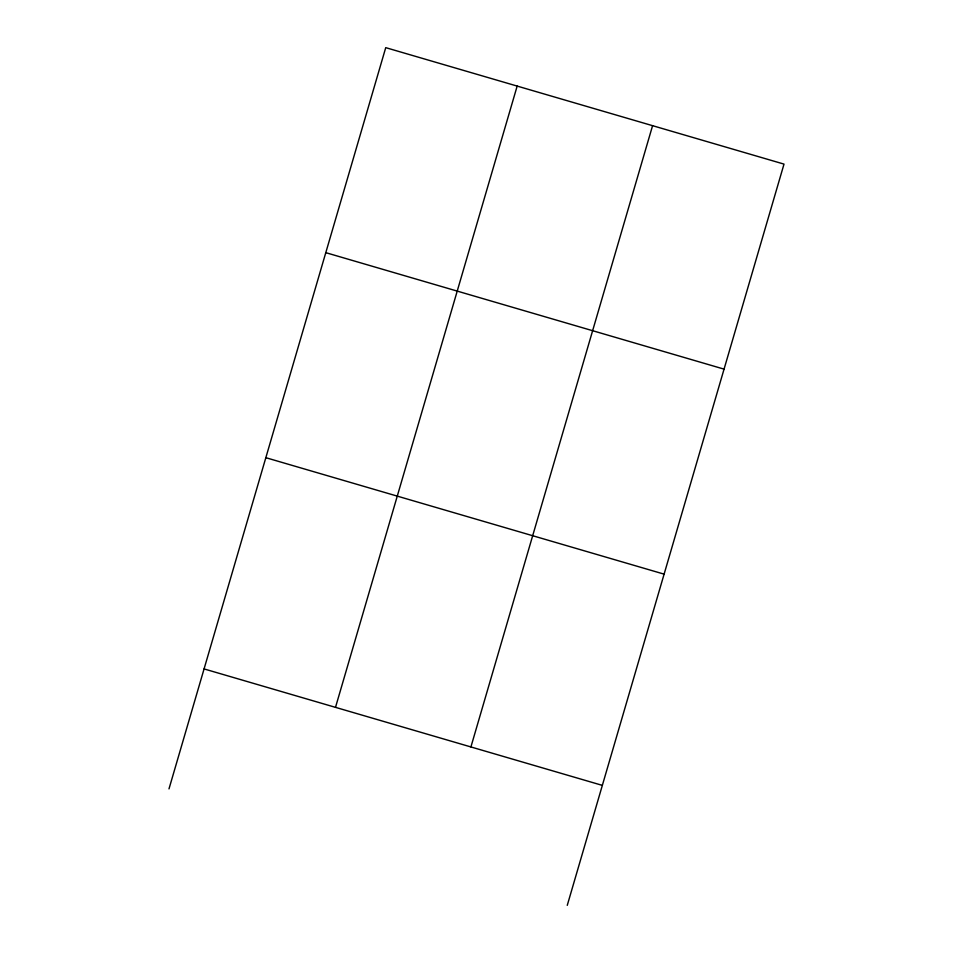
<?xml version="1.0" encoding="UTF-8"?>
<svg xmlns="http://www.w3.org/2000/svg" width="953" height="953" viewBox="0 0 953 953"><rect width="100%" height="100%" fill="white"/><g stroke="black" fill="none" stroke-linecap="round" stroke-linejoin="round"><path stroke-width="1.43" d="M168.991 788.893L385.739 47.65L784.009 164.107L567.261 905.35M335.504 707.352L517.169 86.08M470.913 746.949L652.579 125.677M325.795 252.664L724.054 369.133M265.839 457.69L664.11 574.147M204.073 668.923L602.344 785.379"/></g></svg>
